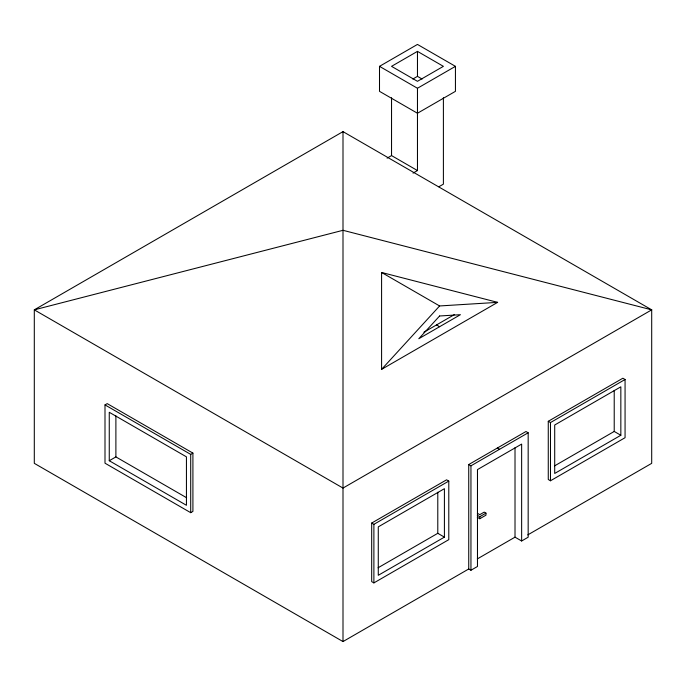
<?xml version="1.0" encoding="UTF-8"?>
<svg xmlns="http://www.w3.org/2000/svg" width="686" height="686" viewBox="0 0 686 686"><rect width="100%" height="100%" fill="white"/><g stroke="black" fill="none" stroke-linecap="round" stroke-linejoin="round"><path stroke-width="1.03" d="M381.588 369.36L439.606 305.956L497.624 302.363L381.588 369.36L381.588 272.462L497.624 302.363M379.504 66.345L417.465 44.427L455.435 66.345L455.435 91.332L417.465 113.25L379.504 91.332L379.504 66.345L417.465 88.262L455.435 66.345M417.465 51.373L391.543 66.345L417.465 81.317L443.396 66.345L417.465 51.373L417.465 76.36L412.835 79.036M527.808 534.874L651.7 463.342L651.7 309.849L343 131.626L34.3 309.849L34.3 463.342L343 641.573L468.735 568.977L470.948 570.255L477.473 566.482L477.473 469.593L521.643 444.091L521.643 540.988L528.169 537.215L528.169 432.78L525.965 431.511L468.735 464.542L468.735 568.977M387.093 158.157L391.543 155.585L417.465 170.557L417.465 88.262M413.023 173.129L417.465 170.557M438.843 186.772L443.396 184.148L443.396 97.738M105.001 404.903L107.213 403.625L192.912 453.103L192.912 511.396L190.708 512.674L105.001 463.196L105.001 404.903L190.708 454.381L192.912 453.103M109.263 460.735L186.438 505.29L186.438 456.842L109.263 412.286L109.263 460.735L115.891 456.91L186.635 497.753M423.854 332.238L454.604 314.48M371.683 523.058L446.586 479.814L448.79 481.092L448.79 539.659L373.887 582.903L371.683 581.625L371.683 523.058L373.887 524.336L448.79 481.092M468.735 464.542L470.948 465.82L528.169 432.78M548.268 421.29L622.862 378.226L625.066 379.495L625.066 437.702L550.481 480.775L548.268 479.497L548.268 421.29L550.481 422.559L625.066 379.495M378.08 567.776L437.788 533.305L444.408 537.129L444.408 488.681L378.278 526.865L378.278 575.305L444.408 537.129M554.511 465.914L614.219 431.443L620.839 435.267L620.839 386.818L554.708 425.003L554.708 473.451L620.839 435.267M477.302 515.272L479.788 516.704L485.971 513.137L485.971 515.169L479.788 518.745L477.302 517.304M477.293 558.936L515.014 537.164L521.643 540.988M417.465 76.36L422.096 79.036M381.588 272.462L439.606 305.956M436.519 324.924L439.606 326.708M497.35 448.027L499.562 449.304M485.971 513.137L484.205 512.116L479.788 514.663L477.362 513.257M614.219 390.368L614.219 431.443M550.481 422.559L550.481 480.775M515.014 447.718L515.014 537.164M479.788 516.704L479.788 518.745M470.948 465.82L470.948 570.255M437.788 492.231L437.788 533.305M391.543 97.764L391.543 155.585M373.887 524.336L373.887 582.903M343 131.626L343 641.573M190.708 454.381L190.708 512.674M115.891 415.836L115.891 456.91M439.606 315.989L418.803 338.721L460.409 314.694L439.606 315.989M651.7 309.849L343 488.072L34.3 309.849L343 230.299L651.7 309.849"/></g></svg>
